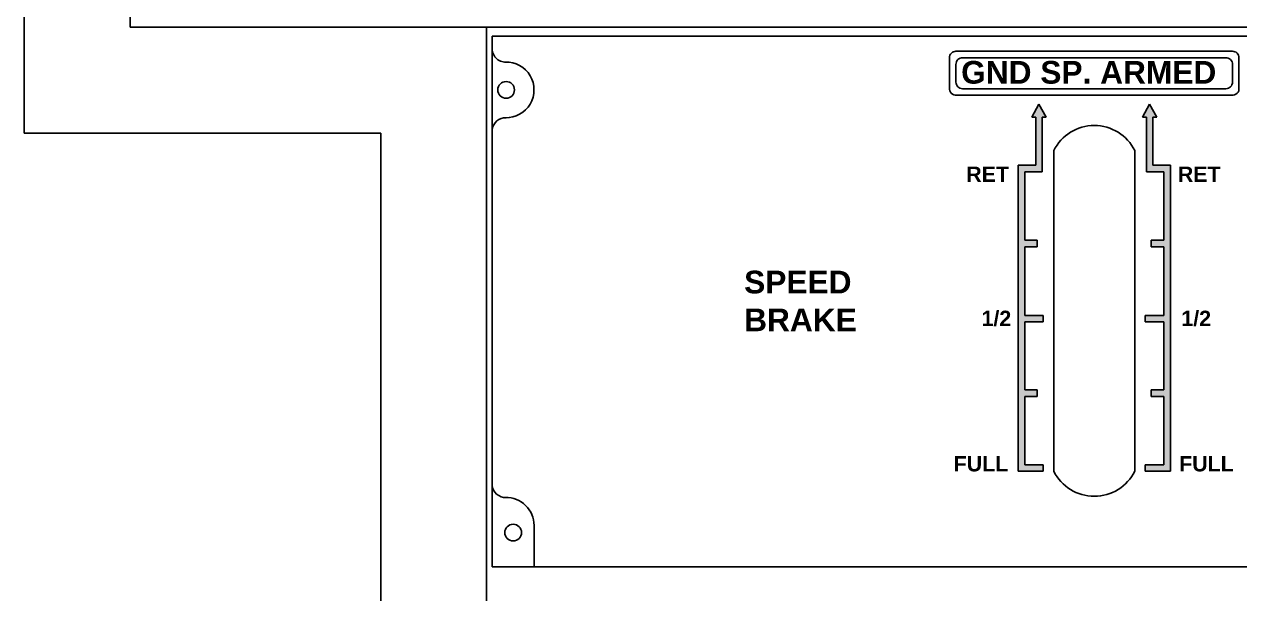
# Model space of a CAD drawing. Header units: millimetres. Extents: x -710 to 7903, y -55 to 3601.
# Drawn here: x 2244.1 to 2462.2, y 128.6 to 230.7 of the extents above; entities that cross this region are included whole.
import ezdxf

# ---------------------------------------------------------------- set-up
doc = ezdxf.new("R2010")
doc.units = ezdxf.units.MM
doc.styles.get("Standard").update_dxf_attribs({"font": 'sanss___.ttf'})

msp = doc.modelspace()

# ---------------------------------------------------------------- hatches: boundary and pattern name
h = msp.add_hatch(color=1)
edge = h.paths.add_edge_path()
edge.add_arc((2292.141800440029, 377.8014438721506), 5.472625898888177, 0, 360)
edge = h.paths.add_edge_path(flags=16)
edge.add_arc((2292.141800440029, 377.8014438721506), 4.422987068652411, 0, 360)
edge = h.paths.add_edge_path()
edge.add_arc((2295.892261694734, 282.368781634061), 4.775844728097355, 0, 360)
edge = h.paths.add_edge_path(flags=16)
edge.add_arc((2295.892261694734, 282.368781634061), 4.131377764912311, 0, 360)
edge = h.paths.add_edge_path()
edge.add_line((2321.366059419173, 309.8862168593105), (2320.176356577943, 309.2188205028332))
edge.add_arc((2331.087833814001, 315.3399121727518), 12.51111900289339, -14.779877874104216, 209.2914383539405, ccw=False)
edge.add_line((2343.184997933549, 312.14824819149), (2344.363511076254, 311.7007075989864))
edge.add_line((2344.363511076254, 311.7007075989864), (2341.545250953717, 309.8109775186438))
edge.add_line((2341.545250953717, 309.8109775186438), (2340.957263082082, 313.1528243370432))
edge.add_line((2340.957263082082, 313.1528243370432), (2341.917090849788, 312.6973978381348))
edge.add_arc((2331.087833814001, 315.3399121727518), 11.1470036312808, 346.2868861903746, 569.2914383539405)
edge = h.paths.add_edge_path()
edge.add_line((2302.183811590844, 313.1528243370431), (2302.771799462479, 309.8109775186438))
edge.add_line((2302.771799462479, 309.8109775186438), (2305.590059585016, 311.7007075989864))
edge.add_line((2305.590059585016, 311.7007075989864), (2304.411546442312, 312.14824819149))
edge.add_arc((2292.314382322763, 315.3399121727517), 12.51111900289339, 345.2201221258958, 569.2914383539405)
edge.add_line((2281.402905086705, 309.2188205028331), (2282.592607927936, 309.8862168593104))
edge.add_arc((2292.314382322763, 315.3399121727517), 11.1470036312808, -13.713113809625327, 209.2914383539405, ccw=False)
edge.add_line((2303.14363935855, 312.6973978381347), (2302.183811590844, 313.1528243370431))
h.paths.add_polyline_path([(2426.919388629725, 177.3608757041231), (2426.919388629725, 178.5286299224134), (2423.599455671284, 178.5286299224135), (2423.599455671284, 190.8106682330597), (2425.848055378036, 190.8106682330596), (2425.848055378036, 191.9784224513498), (2423.599455671284, 191.9784224513498), (2423.599455671284, 204.2858621887706), (2426.729479365654, 204.2858621887706), (2426.729479365654, 214.0801936193507), (2427.445310353165, 214.0801936193507), (2426.145602256508, 216.4035973081075), (2424.845894159852, 214.0801936193507), (2425.561725147363, 214.0801936193507), (2425.561725147363, 205.4536164070607), (2422.431701452994, 205.4536164070607), (2422.431701452994, 150.576070876305), (2426.919388629725, 150.576070876305), (2426.919388629725, 151.7438250945953), (2423.599455671284, 151.7438250945953), (2423.599455671284, 163.9858301524024), (2425.848055378036, 163.9858301524024), (2425.848055378036, 165.1535843706927), (2423.599455671284, 165.1535843706927), (2423.599455671284, 177.3608757041231)])
h.paths.add_polyline_path([(2446.010269274663, 216.4035973081075), (2447.309977371319, 214.0801936193507), (2446.594146383808, 214.0801936193507), (2446.594146383808, 205.4536164070607), (2449.724170078178, 205.4536164070607), (2449.724170078178, 150.576070876305), (2445.236482901446, 150.576070876305), (2445.236482901447, 151.7438250945953), (2448.556415859887, 151.7438250945953), (2448.556415859887, 163.9858301524024), (2446.307816153136, 163.9858301524024), (2446.307816153136, 165.1535843706927), (2448.556415859887, 165.1535843706927), (2448.556415859887, 177.3608757041231), (2445.236482901446, 177.3608757041231), (2445.236482901446, 178.5286299224134), (2448.556415859887, 178.5286299224135), (2448.556415859887, 190.8106682330597), (2446.307816153136, 190.8106682330596), (2446.307816153136, 191.9784224513498), (2448.556415859887, 191.9784224513498), (2448.556415859887, 204.2858621887706), (2445.426392165518, 204.2858621887706), (2445.426392165518, 214.0801936193507), (2444.710561178007, 214.0801936193507)])

# ---------------------------------------------------------------- linework, layer by layer
at = {"color": 5}
for p, q in [((2244.058784059862, 230.2193822245867), (2244.161900914016, 741.8096475991115)), ((2263.05878444582, 230.219382224587), (2263.161901137465, 741.8088413534964)), ((2244.058784059862, 230.2193822245867), (2244.058784059862, 211.219382224587)), ((2327.024612811601, 230.219382224587), (2263.05878444582, 230.2193822245868)), ((2327.024612811601, 211.2193822245871), (2327.024612811601, 230.2193822245868)), ((2327.024612811601, 230.2193822245868), (2714.90016673884, 230.2193822245866)), ((2328.024612811601, 228.5905353167515), (2328.024612811601, 133.4495261813547)), ((2328.024612811601, 228.5905353167515), (2473.024583431266, 228.5905353167516)), ((2244.058784059862, 211.219382224587), (2308.024612811601, 211.219382224587)), ((2308.024612811601, 211.219382224587), (2308.024612811601, -35.84237257456073)), ((2327.024612811601, 211.2193822245871), (2327.024612811601, -35.84237257456073)), ((2335.538658636565, 140.8641748533327), (2335.538658636565, 133.4495261813547)), ((2328.024612811601, 133.4495261813547), (2473.024583431266, 133.4495261813547))]:
    msp.add_line(p, q, dxfattribs=at)
at = {"color": 1}
for p, q in [((2410.08309281957, 219.3246448350953), (2410.08309281957, 224.7097114107787)), ((2411.255404562539, 225.8818016780585), (2460.868558754965, 225.8818016780585)), ((2412.48829816567, 224.7131079468139), (2459.635665151843, 224.7131079468138)), ((2462.040870497945, 219.3246448350953), (2462.040870497945, 224.7097114107787)), ((2411.251787213417, 220.3386824532861), (2411.251787213417, 223.4765969945644)), ((2460.872176104098, 220.3386824532861), (2460.872176104098, 223.4765969945644)), ((2412.420486541748, 219.1699831249549), (2459.703476775767, 219.1699831249551)), ((2411.406891754295, 218.0012893937103), (2460.717071563219, 218.0012893937103)), ((2426.145602256508, 216.4035973081075), (2424.845894159852, 214.0801936193507)), ((2426.145602256508, 216.4035973081075), (2427.445310353165, 214.0801936193507)), ((2446.010269274663, 216.4035973081075), (2444.710561178007, 214.0801936193507)), ((2446.010269274663, 216.4035973081075), (2447.309977371319, 214.0801936193507)), ((2425.561725147363, 214.0801936193507), (2424.845894159852, 214.0801936193507)), ((2425.561725147363, 205.4536164070607), (2425.561725147363, 214.0801936193507)), ((2426.729479365654, 204.2858621887706), (2426.729479365654, 214.0801936193507)), ((2426.729479365654, 214.0801936193507), (2427.445310353165, 214.0801936193507)), ((2445.426392165518, 214.0801936193507), (2444.710561178007, 214.0801936193507)), ((2445.426392165518, 204.2858621887706), (2445.426392165518, 214.0801936193507)), ((2446.594146383808, 205.4536164070607), (2446.594146383808, 214.0801936193507)), ((2446.594146383808, 214.0801936193507), (2447.309977371319, 214.0801936193507)), ((2428.808676848927, 150.576070876305), (2428.808676848927, 208.0717138986504)), ((2428.808676848927, 208.0717138986504), (2428.808794453896, 208.0717138986504)), ((2443.347077077276, 208.0717138986504), (2443.347194682245, 208.0717138986504)), ((2443.347194682245, 150.576070876305), (2443.347194682245, 208.0717138986504)), ((2422.431701452994, 150.576070876305), (2422.431701452994, 205.4536164070607)), ((2422.431701452994, 205.4536164070607), (2425.561725147363, 205.4536164070607)), ((2449.724170078177, 205.4536164070607), (2446.594146383808, 205.4536164070607)), ((2449.724170078178, 150.576070876305), (2449.724170078178, 205.4536164070607)), ((2423.599455671284, 204.2858621887706), (2426.729479365654, 204.2858621887706)), ((2423.599455671284, 191.9784224513498), (2423.599455671284, 204.2858621887706)), ((2448.556415859887, 204.2858621887706), (2445.426392165518, 204.2858621887706)), ((2448.556415859887, 191.9784224513498), (2448.556415859887, 204.2858621887706)), ((2423.599455671284, 191.9784224513498), (2425.848055378036, 191.9784224513498)), ((2425.848055378036, 191.9784224513498), (2425.848055378036, 190.8106682330596)), ((2448.556415859887, 191.9784224513498), (2446.307816153136, 191.9784224513498)), ((2446.307816153136, 191.9784224513498), (2446.307816153136, 190.8106682330596)), ((2423.599455671284, 190.8106682330597), (2425.848055378036, 190.8106682330597)), ((2423.599455671284, 178.5286299224135), (2423.599455671284, 190.8106682330597)), ((2448.556415859887, 190.8106682330597), (2446.307816153136, 190.8106682330597)), ((2448.556415859887, 178.5286299224135), (2448.556415859887, 190.8106682330597)), ((2423.599455671284, 178.5286299224134), (2426.919388629725, 178.5286299224134)), ((2423.599455671284, 177.3608757041231), (2426.919388629725, 177.3608757041233)), ((2423.599455671284, 165.1535843706927), (2423.599455671284, 177.3608757041233)), ((2426.919388629725, 177.3608757041231), (2426.919388629725, 178.5286299224134)), ((2448.556415859887, 178.5286299224134), (2445.236482901446, 178.5286299224134)), ((2445.236482901446, 177.3608757041231), (2445.236482901446, 178.5286299224134)), ((2448.556415859887, 177.3608757041231), (2445.236482901446, 177.3608757041233)), ((2448.556415859887, 165.1535843706927), (2448.556415859887, 177.3608757041233)), ((2423.599455671284, 165.1535843706927), (2425.848055378036, 165.1535843706927)), ((2423.599455671284, 151.7438250945953), (2423.599455671284, 163.9858301524024)), ((2423.599455671284, 163.9858301524024), (2425.848055378036, 163.9858301524024)), ((2425.848055378036, 165.1535843706927), (2425.848055378036, 163.9858301524024)), ((2448.556415859887, 165.1535843706927), (2446.307816153136, 165.1535843706927)), ((2446.307816153136, 165.1535843706927), (2446.307816153136, 163.9858301524024)), ((2448.556415859887, 163.9858301524024), (2446.307816153136, 163.9858301524024)), ((2448.556415859887, 151.7438250945953), (2448.556415859887, 163.9858301524024)), ((2426.919388629725, 150.576070876305), (2422.431701452994, 150.576070876305)), ((2426.919388629725, 151.7438250945953), (2423.599455671284, 151.7438250945953)), ((2426.919388629725, 150.576070876305), (2426.919388629725, 151.7438250945952)), ((2428.808676848927, 150.576070876305), (2428.808794453896, 150.576070876305)), ((2443.347077077276, 150.576070876305), (2443.347194682245, 150.576070876305)), ((2445.236482901447, 151.7438250945953), (2448.556415859887, 151.7438250945953)), ((2445.236482901446, 150.576070876305), (2445.236482901446, 151.7438250945952)), ((2445.236482901447, 150.576070876305), (2449.724170078178, 150.576070876305))]:
    msp.add_line(p, q, dxfattribs=at)
for centre in [(2330.524612811601, 218.9462905857263), (2331.786572294514, 139.5761145442663)]:
    msp.add_circle(centre, 1.5)
at = {"color": 5}
for centre, radius, start, end in [((2330.427271981117, 226.3609392577044), 2.416494692558771, 174.5479879583645, 272.2397040119052), ((2330.524612811601, 218.9462905857263), 5, 268.540574937032, 91.45942506296798), ((2330.430175583353, 211.5316419137482), 2.416494692558771, 87.76029598809475, 172.3610567191907), ((2330.434869304882, 148.2784396221168), 2.416494692558771, 184.1178242002201, 272.4616319438128), ((2330.538658636565, 140.8641748533327), 5, 7.016477563892661e-15, 91.45942506292216)]:
    msp.add_arc(centre, radius, start, end, dxfattribs=at)
at = {"color": 1}
for centre, radius, start, end in [((2411.251787213417, 224.7131079468138), 1.168699329453658, 89.82265826092826, 180.1665162733049), ((2412.420486541748, 223.5444086184829), 1.170664997503731, 86.67924133526272, 183.3207586648506), ((2459.703476775767, 223.5444086184829), 1.170664997503731, 356.6792413351494, 93.3207586647373), ((2460.872176104098, 224.7131079468138), 1.168699329453658, 359.8334837266951, 90.17734173907175), ((2412.420486541748, 220.338682453286), 1.168699328330892, 179.4982114485099, 270), ((2411.251838439194, 219.1699831249549), 1.178934505379489, 90.00031134647712, 90.00248955377783), ((2459.703476775767, 220.338682453286), 1.168699328330892, 270, 0.5017885514901645), ((2411.251838439194, 219.1699831249549), 1.178934505379489, 172.4617694699072, 277.5574287276027), ((2460.87212487832, 219.1699831249549), 1.178934505379489, 262.4425712723973, 7.538230530092789), ((2436.077935765586, 204.4369668363036), 8.127225948412999, 26.564309615106, 153.4356903848904), ((2436.077935765586, 154.210817938652), 8.127225948412999, 206.5643096151096, 333.435690384894)]:
    msp.add_arc(centre, radius, start, end, dxfattribs=at)

# ---------------------------------------------------------------- texts
at = {"color": 1, "attachment_point": 1}
for s, insert, char_height, width in [('{\\fSansSerif|b1|i0|c2|p2;GND SP. ARMED}', (2412.181611620423, 224.1381054910189), 4.069372986800499, 63.11322819850965), ('{\\fSansSerif|b1|i0|c2|p2;RET}', (2413.094981140412, 205.2001931667446), 2.746826766090337, 11.40716462227449), ('{\\fSansSerif|b1|i0|c2|p2;RET}', (2451.076509305145, 205.2001931667446), 2.746826766090337, 11.40716462227449), ('{\\fSansSerif|b1|i0|c2|p2;SPEED\\PBRAKE}', (2373.240776000438, 186.5346874715106), 4.069372986800499, 37.21502637023858), ('{\\fSansSerif|b1|i0|c2|p2;1/2}', (2415.843436270594, 179.3629305534471), 2.746826766090337, 11.40716462227449), ('{\\fSansSerif|b1|i0|c2|p2;1/2}', (2451.701441443725, 179.3629305534471), 2.746826766090337, 11.40716462227449), ('{\\fSansSerif|b1|i0|c2|p2;FULL}', (2410.836793445284, 153.3000917553408), 2.746826766090337, 11.40714143178491), ('{\\fSansSerif|b1|i0|c2|p2;FULL}', (2451.305863510098, 153.3000917553408), 2.746826766090337, 11.40714143178491)]:
    msp.add_mtext(s, dxfattribs=dict(at, insert=insert, char_height=char_height, width=width))

doc.saveas('drawing.dxf')
